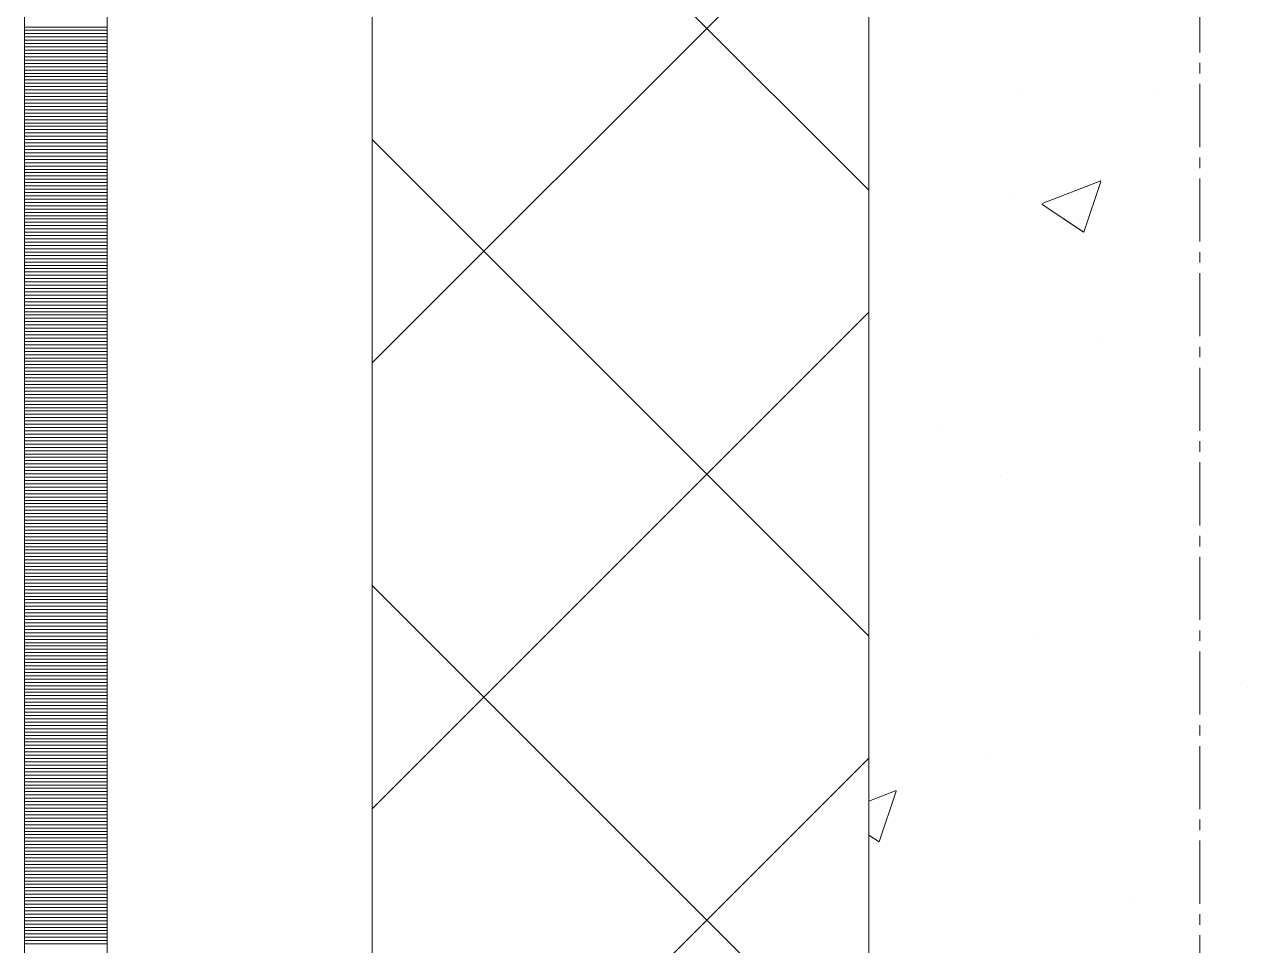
# Model space of a CAD drawing. Header units: millimetres. Extents: x 470010 to 1231400, y -134005 to 421770.
# Drawn here: x 672518.6 to 672887.9, y -15997 to -15718.7 of the extents above; entities that cross this region are included whole.
import ezdxf
from ezdxf.enums import TextEntityAlignment as Align

# ---------------------------------------------------------------- set-up
doc = ezdxf.new("R2010")
doc.units = ezdxf.units.MM
doc.linetypes.add('CENTER2', pattern=[28.575, 19.05, -3.175, 3.175, -3.175])
doc.linetypes.add('DASHED', pattern=[19.05, 12.7, -6.35])
doc.layers.get('Defpoints').update_dxf_attribs({"color": 140})
doc.layers.add('АР_Делит', color=120, linetype='Continuous', lineweight=0, plot=False)
for name, color, linetype, lineweight in [('АР_Стены ПЕНОблок', 52, 'Continuous', 20), ('АР_Тонкая', 254, 'Continuous', 5), ('АР_Утеплитель', 31, 'Continuous', 0), ('АР_Штриховка', 8, 'Continuous', 0)]:
    doc.layers.add(name, color=color, linetype=linetype, lineweight=lineweight)
doc.layers.add('РД_Оси_100', color=7, linetype='Continuous', lineweight=0, true_color=0x525252)
doc.styles.add('style1', font='ARIALN.TTF')

# ---------------------------------------------------------------- blocks, each defined once
blk = doc.blocks.new('СОШ_2200_АР_ОСИ_М100_28.05.24')
at = {"layer": 'АР_Делит', "color": 251, "linetype": 'DASHED', "true_color": 0x636466}
blk.add_lwpolyline([(-355, 13145), (-355, 100855), (37145, 100855), (37145, 129155), (72745, 129155), (72745, 135155), (114955, 135155), (114955, -355)], dxfattribs=at)
at = {"layer": 'РД_Оси_100', "color": 251, "linetype": 'CENTER2', "true_color": 0x636466}
blk.add_line((0, -6155), (0, 139938.679), dxfattribs=at)
blk = doc.blocks.new('A$C9108343f')
at = {"layer": 'АР_Стены ПЕНОблок', "color": 18, "linetype": 'Continuous', "lineweight": 20, "true_color": 0x000000}
blk.add_line((7054.96, 97555), (7054.96, 21355), dxfattribs=at)
at = {"layer": 'АР_Тонкая', "color": 18, "linetype": 'Continuous', "lineweight": 5, "true_color": 0x000000}
for p, q in [((6799.96, 97555), (6799.96, 21355)), ((6824.96, 97555), (6824.96, 21355)), ((6824.96, 21355), (6824.96, 97555)), ((6904.96, 21355), (6904.96, 97555))]:
    blk.add_line(p, q, dxfattribs=at)
at = {"layer": 'АР_Утеплитель', "color": 18, "linetype": 'Continuous', "lineweight": 0, "true_color": 0x000000}
for p, q in [((6904.96, 97555), (6904.96, 21355)), ((7054.96, 21355), (7054.96, 97555))]:
    blk.add_line(p, q, dxfattribs=at)
at = {"layer": 'АР_Штриховка', "color": 18, "linetype": 'Continuous', "lineweight": 0, "true_color": 0x000000}
for p, q in [((7054.96, 84597.43), (6904.96, 84747.43)), ((6904.96, 84545.29), (7054.96, 84695.29)), ((6799.96, 84646.75), (6824.96, 84646.75)), ((6799.96, 84645.75), (6824.96, 84645.75)), ((6799.96, 84644.75), (6824.96, 84644.75)), ((6799.96, 84643.75), (6824.96, 84643.75)), ((6799.96, 84642.75), (6824.96, 84642.75)), ((6799.96, 84641.75), (6824.96, 84641.75)), ((6799.96, 84640.75), (6824.96, 84640.75)), ((6799.96, 84639.75), (6824.96, 84639.75)), ((6799.96, 84638.75), (6824.96, 84638.75)), ((6799.96, 84637.75), (6824.96, 84637.75)), ((6799.96, 84636.75), (6824.96, 84636.75)), ((6799.96, 84635.75), (6824.96, 84635.75)), ((6799.96, 84634.75), (6824.96, 84634.75)), ((6799.96, 84633.75), (6824.96, 84633.75)), ((6799.96, 84632.75), (6824.96, 84632.75)), ((6799.96, 84631.75), (6824.96, 84631.75)), ((6799.96, 84630.75), (6824.96, 84630.75)), ((6799.96, 84629.75), (6824.96, 84629.75)), ((6799.96, 84628.75), (6824.96, 84628.75)), ((6799.96, 84627.75), (6824.96, 84627.75)), ((6799.96, 84626.75), (6824.96, 84626.75)), ((7101.04, 84626.17), (7101.04, 84626.17)), ((7142.44, 84626.36), (7142.44, 84626.36)), ((6799.96, 84625.75), (6824.96, 84625.75)), ((6799.96, 84624.75), (6824.96, 84624.75)), ((6799.96, 84623.75), (6824.96, 84623.75)), ((6799.96, 84622.75), (6824.96, 84622.75)), ((6799.96, 84621.75), (6824.96, 84621.75)), ((6799.96, 84620.75), (6824.96, 84620.75)), ((6799.96, 84619.75), (6824.96, 84619.75)), ((6799.96, 84618.75), (6824.96, 84618.75)), ((6799.96, 84617.75), (6824.96, 84617.75)), ((6799.96, 84616.75), (6824.96, 84616.75)), ((6799.96, 84615.75), (6824.96, 84615.75)), ((6799.96, 84614.75), (6824.96, 84614.75)), ((6799.96, 84613.75), (6824.96, 84613.75)), ((6799.96, 84612.75), (6824.96, 84612.75)), ((6799.96, 84611.75), (6824.96, 84611.75)), ((7054.96, 84462.73), (6904.96, 84612.73)), ((6799.96, 84610.75), (6824.96, 84610.75)), ((6799.96, 84609.75), (6824.96, 84609.75)), ((6799.96, 84608.75), (6824.96, 84608.75)), ((6799.96, 84607.75), (6824.96, 84607.75)), ((6799.96, 84606.75), (6824.96, 84606.75)), ((6799.96, 84605.75), (6824.96, 84605.75)), ((6799.96, 84604.75), (6824.96, 84604.75)), ((6799.96, 84603.75), (6824.96, 84603.75)), ((6799.96, 84602.75), (6824.96, 84602.75)), ((6799.96, 84601.75), (6824.96, 84601.75)), ((6799.96, 84600.75), (6824.96, 84600.75)), ((7107.27, 84593.44), (7125.06, 84600.26)), ((6799.96, 84599.75), (6824.96, 84599.75)), ((6799.96, 84598.75), (6824.96, 84598.75)), ((6799.96, 84597.75), (6824.96, 84597.75)), ((6799.96, 84596.75), (6824.96, 84596.75)), ((7119.85, 84584.75), (7125, 84600.1)), ((6799.96, 84595.75), (6824.96, 84595.75)), ((6799.96, 84594.75), (6824.96, 84594.75)), ((6799.96, 84593.75), (6824.96, 84593.75)), ((6799.96, 84592.75), (6824.96, 84592.75)), ((7097.66, 84595.39), (7097.66, 84595.39)), ((7107.2, 84593.28), (7119.84, 84584.75)), ((6799.96, 84591.75), (6824.96, 84591.75)), ((6799.96, 84590.75), (6824.96, 84590.75)), ((6799.96, 84589.75), (6824.96, 84589.75)), ((6799.96, 84588.75), (6824.96, 84588.75)), ((6799.96, 84587.75), (6824.96, 84587.75)), ((6799.96, 84586.75), (6824.96, 84586.75)), ((6799.96, 84585.75), (6824.96, 84585.75)), ((6799.96, 84584.75), (6824.96, 84584.75)), ((6799.96, 84583.75), (6824.96, 84583.75)), ((6799.96, 84582.75), (6824.96, 84582.75)), ((6799.96, 84581.75), (6824.96, 84581.75)), ((6799.96, 84580.75), (6824.96, 84580.75)), ((6799.96, 84579.75), (6824.96, 84579.75)), ((6799.96, 84578.75), (6824.96, 84578.75)), ((6799.96, 84577.75), (6824.96, 84577.75)), ((6799.96, 84576.75), (6824.96, 84576.75)), ((6799.96, 84575.75), (6824.96, 84575.75)), ((6799.96, 84574.75), (6824.96, 84574.75)), ((6799.96, 84573.75), (6824.96, 84573.75)), ((6799.96, 84572.75), (6824.96, 84572.75)), ((6799.96, 84571.75), (6824.96, 84571.75)), ((6799.96, 84570.75), (6824.96, 84570.75)), ((6799.96, 84569.75), (6824.96, 84569.75)), ((6799.96, 84568.75), (6824.96, 84568.75)), ((6799.96, 84567.75), (6824.96, 84567.75)), ((6799.96, 84566.75), (6824.96, 84566.75)), ((6799.96, 84565.75), (6824.96, 84565.75)), ((6799.96, 84564.75), (6824.96, 84564.75)), ((6799.96, 84563.75), (6824.96, 84563.75)), ((6799.96, 84562.75), (6824.96, 84562.75)), ((6799.96, 84561.75), (6824.96, 84561.75)), ((6799.96, 84560.75), (6824.96, 84560.75)), ((6799.96, 84559.75), (6824.96, 84559.75)), ((6904.96, 84410.59), (7054.96, 84560.59)), ((6799.96, 84558.75), (6824.96, 84558.75)), ((6799.96, 84557.75), (6824.96, 84557.75)), ((6799.96, 84556.75), (6824.96, 84556.75)), ((6799.96, 84555.75), (6824.96, 84555.75)), ((6799.96, 84554.75), (6824.96, 84554.75)), ((6799.96, 84553.75), (6824.96, 84553.75)), ((6799.96, 84552.75), (6824.96, 84552.75)), ((6799.96, 84551.75), (6824.96, 84551.75)), ((6799.96, 84550.75), (6824.96, 84550.75)), ((6799.96, 84549.75), (6824.96, 84549.75)), ((6799.96, 84548.75), (6824.96, 84548.75)), ((7125.13, 84551.93), (7125.13, 84551.93)), ((6799.96, 84547.75), (6824.96, 84547.75)), ((6799.96, 84546.75), (6824.96, 84546.75)), ((6799.96, 84545.75), (6824.96, 84545.75)), ((6799.96, 84544.75), (6824.96, 84544.75)), ((6799.96, 84543.75), (6824.96, 84543.75)), ((6799.96, 84542.75), (6824.96, 84542.75)), ((6799.96, 84541.75), (6824.96, 84541.75)), ((6799.96, 84540.75), (6824.96, 84540.75)), ((6799.96, 84539.75), (6824.96, 84539.75)), ((6799.96, 84538.75), (6824.96, 84538.75)), ((6799.96, 84537.75), (6824.96, 84537.75)), ((6799.96, 84536.75), (6824.96, 84536.75)), ((6799.96, 84535.75), (6824.96, 84535.75)), ((6799.96, 84534.75), (6824.96, 84534.75)), ((6799.96, 84533.75), (6824.96, 84533.75)), ((6799.96, 84532.75), (6824.96, 84532.75)), ((6799.96, 84531.75), (6824.96, 84531.75)), ((6799.96, 84530.75), (6824.96, 84530.75)), ((6799.96, 84529.75), (6824.96, 84529.75)), ((6799.96, 84528.75), (6824.96, 84528.75)), ((6799.96, 84527.75), (6824.96, 84527.75)), ((6799.96, 84526.75), (6824.96, 84526.75)), ((6799.96, 84525.75), (6824.96, 84525.75)), ((6799.96, 84524.75), (6824.96, 84524.75)), ((6799.96, 84523.75), (6824.96, 84523.75)), ((6799.96, 84522.75), (6824.96, 84522.75)), ((7075.62, 84526.18), (7075.62, 84526.18)), ((6799.96, 84521.75), (6824.96, 84521.75)), ((6799.96, 84520.75), (6824.96, 84520.75)), ((6799.96, 84519.75), (6824.96, 84519.75)), ((6799.96, 84518.75), (6824.96, 84518.75)), ((6799.96, 84517.75), (6824.96, 84517.75)), ((6799.96, 84516.75), (6824.96, 84516.75)), ((6799.96, 84515.75), (6824.96, 84515.75)), ((6799.96, 84514.75), (6824.96, 84514.75)), ((6799.96, 84513.75), (6824.96, 84513.75)), ((6799.96, 84512.75), (6824.96, 84512.75)), ((6799.96, 84511.75), (6824.96, 84511.75)), ((6799.96, 84510.75), (6824.96, 84510.75)), ((6799.96, 84509.75), (6824.96, 84509.75)), ((6799.96, 84508.75), (6824.96, 84508.75)), ((7094.57, 84510.84), (7094.57, 84510.84)), ((6799.96, 84507.75), (6824.96, 84507.75)), ((6799.96, 84506.75), (6824.96, 84506.75)), ((6799.96, 84505.75), (6824.96, 84505.75)), ((6799.96, 84504.75), (6824.96, 84504.75)), ((6799.96, 84503.75), (6824.96, 84503.75)), ((6799.96, 84502.75), (6824.96, 84502.75)), ((6799.96, 84501.75), (6824.96, 84501.75)), ((6799.96, 84500.75), (6824.96, 84500.75)), ((6799.96, 84499.75), (6824.96, 84499.75)), ((6799.96, 84498.75), (6824.96, 84498.75)), ((6799.96, 84497.75), (6824.96, 84497.75)), ((6799.96, 84496.75), (6824.96, 84496.75)), ((6799.96, 84495.75), (6824.96, 84495.75)), ((6799.96, 84494.75), (6824.96, 84494.75)), ((6799.96, 84493.75), (6824.96, 84493.75)), ((6799.96, 84492.75), (6824.96, 84492.75)), ((6799.96, 84491.75), (6824.96, 84491.75)), ((6799.96, 84490.75), (6824.96, 84490.75)), ((6799.96, 84489.75), (6824.96, 84489.75)), ((6799.96, 84488.75), (6824.96, 84488.75)), ((6799.96, 84487.75), (6824.96, 84487.75)), ((6799.96, 84486.75), (6824.96, 84486.75)), ((6799.96, 84485.75), (6824.96, 84485.75)), ((6799.96, 84484.75), (6824.96, 84484.75)), ((6799.96, 84483.75), (6824.96, 84483.75)), ((6799.96, 84482.75), (6824.96, 84482.75)), ((6799.96, 84481.75), (6824.96, 84481.75)), ((6799.96, 84480.75), (6824.96, 84480.75)), ((6799.96, 84479.75), (6824.96, 84479.75)), ((6799.96, 84478.75), (6824.96, 84478.75)), ((6799.96, 84477.75), (6824.96, 84477.75)), ((6799.96, 84476.75), (6824.96, 84476.75)), ((6799.96, 84475.75), (6824.96, 84475.75)), ((6799.96, 84474.75), (6824.96, 84474.75)), ((7054.96, 84328.02), (6904.96, 84478.02)), ((6799.96, 84473.75), (6824.96, 84473.75)), ((6799.96, 84472.75), (6824.96, 84472.75)), ((6799.96, 84471.75), (6824.96, 84471.75)), ((6799.96, 84470.75), (6824.96, 84470.75)), ((6799.96, 84469.75), (6824.96, 84469.75)), ((6799.96, 84468.75), (6824.96, 84468.75)), ((6799.96, 84467.75), (6824.96, 84467.75)), ((6799.96, 84466.75), (6824.96, 84466.75)), ((6799.96, 84465.75), (6824.96, 84465.75)), ((6799.96, 84464.75), (6824.96, 84464.75)), ((6799.96, 84463.75), (6824.96, 84463.75)), ((6799.96, 84462.75), (6824.96, 84462.75)), ((6799.96, 84461.75), (6824.96, 84461.75)), ((6799.96, 84460.75), (6824.96, 84460.75)), ((7105.13, 84462.26), (7105.13, 84462.26)), ((6799.96, 84459.75), (6824.96, 84459.75)), ((6799.96, 84458.75), (6824.96, 84458.75)), ((6799.96, 84457.75), (6824.96, 84457.75)), ((6799.96, 84456.75), (6824.96, 84456.75)), ((6799.96, 84455.75), (6824.96, 84455.75)), ((6799.96, 84454.75), (6824.96, 84454.75)), ((6799.96, 84453.75), (6824.96, 84453.75)), ((6799.96, 84452.75), (6824.96, 84452.75)), ((6799.96, 84451.75), (6824.96, 84451.75)), ((6799.96, 84450.75), (6824.96, 84450.75)), ((6799.96, 84449.75), (6824.96, 84449.75)), ((6799.96, 84448.75), (6824.96, 84448.75)), ((6799.96, 84447.75), (6824.96, 84447.75)), ((6799.96, 84446.75), (6824.96, 84446.75)), ((6799.96, 84445.75), (6824.96, 84445.75)), ((7169.21, 84447.12), (7169.21, 84447.12)), ((6799.96, 84444.75), (6824.96, 84444.75)), ((6799.96, 84443.75), (6824.96, 84443.75)), ((6799.96, 84442.75), (6824.96, 84442.75)), ((6799.96, 84441.75), (6824.96, 84441.75)), ((6799.96, 84440.75), (6824.96, 84440.75)), ((6799.96, 84439.75), (6824.96, 84439.75)), ((6799.96, 84438.75), (6824.96, 84438.75)), ((6799.96, 84437.75), (6824.96, 84437.75)), ((6799.96, 84436.75), (6824.96, 84436.75)), ((6799.96, 84435.75), (6824.96, 84435.75)), ((6799.96, 84434.75), (6824.96, 84434.75)), ((6799.96, 84433.75), (6824.96, 84433.75)), ((6799.96, 84432.75), (6824.96, 84432.75)), ((6799.96, 84431.75), (6824.96, 84431.75)), ((6799.96, 84430.75), (6824.96, 84430.75)), ((6799.96, 84429.75), (6824.96, 84429.75)), ((6799.96, 84428.75), (6824.96, 84428.75)), ((6799.96, 84427.75), (6824.96, 84427.75)), ((6799.96, 84426.75), (6824.96, 84426.75)), ((6799.96, 84425.75), (6824.96, 84425.75)), ((6799.96, 84424.75), (6824.96, 84424.75)), ((6799.96, 84423.75), (6824.96, 84423.75)), ((6904.96, 84275.89), (7054.96, 84425.89)), ((7091.49, 84426.28), (7091.49, 84426.28)), ((6799.96, 84422.75), (6824.96, 84422.75)), ((6799.96, 84421.75), (6824.96, 84421.75)), ((6799.96, 84420.75), (6824.96, 84420.75)), ((6799.96, 84419.75), (6824.96, 84419.75)), ((6799.96, 84418.75), (6824.96, 84418.75)), ((6799.96, 84417.75), (6824.96, 84417.75)), ((6799.96, 84416.75), (6824.96, 84416.75)), ((6799.96, 84415.75), (6824.96, 84415.75)), ((7054.96, 84412.89), (7063.26, 84416.07)), ((7058.05, 84400.56), (7063.2, 84415.91)), ((6799.96, 84414.75), (6824.96, 84414.75)), ((6799.96, 84413.75), (6824.96, 84413.75)), ((6799.96, 84412.75), (6824.96, 84412.75)), ((6799.96, 84411.75), (6824.96, 84411.75)), ((6799.96, 84410.75), (6824.96, 84410.75)), ((6799.96, 84409.75), (6824.96, 84409.75)), ((6799.96, 84408.75), (6824.96, 84408.75)), ((6799.96, 84407.75), (6824.96, 84407.75)), ((6799.96, 84406.75), (6824.96, 84406.75)), ((6799.96, 84405.75), (6824.96, 84405.75)), ((6799.96, 84404.75), (6824.96, 84404.75)), ((6799.96, 84403.75), (6824.96, 84403.75)), ((6799.96, 84402.75), (6824.96, 84402.75)), ((6799.96, 84401.75), (6824.96, 84401.75)), ((6799.96, 84400.75), (6824.96, 84400.75)), ((7054.96, 84402.64), (7058.03, 84400.57)), ((6799.96, 84399.75), (6824.96, 84399.75)), ((6799.96, 84398.75), (6824.96, 84398.75)), ((6799.96, 84397.75), (6824.96, 84397.75)), ((6799.96, 84396.75), (6824.96, 84396.75)), ((6799.96, 84395.75), (6824.96, 84395.75)), ((6799.96, 84394.75), (6824.96, 84394.75)), ((6799.96, 84393.75), (6824.96, 84393.75)), ((6799.96, 84392.75), (6824.96, 84392.75)), ((6799.96, 84391.75), (6824.96, 84391.75)), ((6799.96, 84390.75), (6824.96, 84390.75)), ((6799.96, 84389.75), (6824.96, 84389.75)), ((6799.96, 84388.75), (6824.96, 84388.75)), ((6799.96, 84387.75), (6824.96, 84387.75)), ((6799.96, 84386.75), (6824.96, 84386.75)), ((6799.96, 84385.75), (6824.96, 84385.75)), ((6799.96, 84384.75), (6824.96, 84384.75)), ((6799.96, 84383.75), (6824.96, 84383.75)), ((6799.96, 84382.75), (6824.96, 84382.75)), ((6799.96, 84381.75), (6824.96, 84381.75)), ((6799.96, 84380.75), (6824.96, 84380.75)), ((6799.96, 84379.75), (6824.96, 84379.75)), ((6799.96, 84378.75), (6824.96, 84378.75)), ((7134.87, 84381.84), (7134.87, 84381.84)), ((6799.96, 84377.75), (6824.96, 84377.75)), ((6799.96, 84376.75), (6824.96, 84376.75)), ((6799.96, 84375.75), (6824.96, 84375.75)), ((6799.96, 84374.75), (6824.96, 84374.75)), ((6799.96, 84373.75), (6824.96, 84373.75)), ((6799.96, 84372.75), (6824.96, 84372.75)), ((6799.96, 84371.75), (6824.96, 84371.75)), ((6799.96, 84370.75), (6824.96, 84370.75)), ((6799.96, 84369.75), (6824.96, 84369.75))]:
    blk.add_line(p, q, dxfattribs=at)
at = {"layer": 'РД_Оси_100'}
blk.add_blockref('СОШ_2200_АР_ОСИ_М100_28.05.24', (7154.96, 6755), dxfattribs=at)
at = {"layer": 'Defpoints', "color": 18, "true_color": 0x000000, "style": 'style1'}
for p in [(143949.34, 316089.12), (143974.98, 281639.5), (143890.4, 273244.71), (143839.99, 264276.81), (143967.75, 254892.38), (12251.96, 104178.14), (12382.58, 96023.14)]:
    blk.add_attdef('АР-ПОМЕЩЕНИЕ:НАИМЕНОВАНИЕ', text='', height=100, dxfattribs=at).set_placement(p, align=Align.MIDDLE)
at = {"layer": 'Defpoints', "color": 18, "true_color": 0x000000, "style": 'style1', "flags": 8}
for p in [(143951.3, 279099.09), (143848.34, 269251.11), (143875.33, 260094.25), (144049.74, 250824.7), (163419.28, 238153.36), (155897.46, 237965.97), (183037.2, 237965.97), (143342.94, 237876.19)]:
    blk.add_attdef('АР-ПОМЕЩЕНИЕ:НАИМЕНОВАНИЕ', text='', height=100, dxfattribs=at).set_placement(p, align=Align.MIDDLE)

msp = doc.modelspace()

# ---------------------------------------------------------------- linework, layer by layer
at = {"layer": 'АР_Стены ПЕНОблок', "color": 18, "linetype": 'Continuous', "lineweight": 20, "true_color": 0x000000}
msp.add_line((672773.57, -2811.242), (672773.57, -79011.242), dxfattribs=at)
at = {"layer": 'АР_Тонкая', "color": 18, "linetype": 'Continuous', "lineweight": 5, "true_color": 0x000000}
for p, q in [((672518.57, -2811.242), (672518.57, -79011.242)), ((672543.57, -2811.242), (672543.57, -79011.242)), ((672543.57, -79011.242), (672543.57, -2811.242)), ((672623.57, -79011.242), (672623.57, -2811.242))]:
    msp.add_line(p, q, dxfattribs=at)
at = {"layer": 'АР_Утеплитель', "color": 18, "linetype": 'Continuous', "lineweight": 0, "true_color": 0x000000}
for p, q in [((672623.57, -2811.242), (672623.57, -79011.242)), ((672773.57, -79011.242), (672773.57, -2811.242))]:
    msp.add_line(p, q, dxfattribs=at)
at = {"layer": 'АР_Штриховка', "color": 18, "linetype": 'Continuous', "lineweight": 0, "true_color": 0x000000}
for p, q in [((672773.57, -15768.811), (672623.57, -15618.811)), ((672623.57, -15820.948), (672773.57, -15670.948)), ((672518.57, -15719.492), (672543.57, -15719.492)), ((672518.57, -15720.492), (672543.57, -15720.492)), ((672518.57, -15721.492), (672543.57, -15721.492)), ((672518.57, -15722.492), (672543.57, -15722.492)), ((672518.57, -15723.492), (672543.57, -15723.492)), ((672518.57, -15724.492), (672543.57, -15724.492)), ((672518.57, -15725.492), (672543.57, -15725.492)), ((672518.57, -15726.492), (672543.57, -15726.492)), ((672518.57, -15727.492), (672543.57, -15727.492)), ((672518.57, -15728.492), (672543.57, -15728.492)), ((672518.57, -15729.492), (672543.57, -15729.492)), ((672518.57, -15730.492), (672543.57, -15730.492)), ((672518.57, -15731.492), (672543.57, -15731.492)), ((672518.57, -15732.492), (672543.57, -15732.492)), ((672518.57, -15733.492), (672543.57, -15733.492)), ((672518.57, -15734.492), (672543.57, -15734.492)), ((672518.57, -15735.492), (672543.57, -15735.492)), ((672518.57, -15736.492), (672543.57, -15736.492)), ((672518.57, -15737.492), (672543.57, -15737.492)), ((672518.57, -15738.492), (672543.57, -15738.492)), ((672518.57, -15739.492), (672543.57, -15739.492)), ((672518.57, -15740.492), (672543.57, -15740.492)), ((672518.57, -15741.492), (672543.57, -15741.492)), ((672518.57, -15742.492), (672543.57, -15742.492)), ((672518.57, -15743.492), (672543.57, -15743.492)), ((672518.57, -15744.492), (672543.57, -15744.492)), ((672518.57, -15745.492), (672543.57, -15745.492)), ((672518.57, -15746.492), (672543.57, -15746.492)), ((672518.57, -15747.492), (672543.57, -15747.492)), ((672518.57, -15748.492), (672543.57, -15748.492)), ((672518.57, -15749.492), (672543.57, -15749.492)), ((672518.57, -15750.492), (672543.57, -15750.492)), ((672518.57, -15751.492), (672543.57, -15751.492)), ((672518.57, -15752.492), (672543.57, -15752.492)), ((672518.57, -15753.492), (672543.57, -15753.492)), ((672773.57, -15903.514), (672623.57, -15753.514)), ((672518.57, -15754.492), (672543.57, -15754.492)), ((672518.57, -15755.492), (672543.57, -15755.492)), ((672518.57, -15756.492), (672543.57, -15756.492)), ((672518.57, -15757.492), (672543.57, -15757.492)), ((672518.57, -15758.492), (672543.57, -15758.492)), ((672518.57, -15759.492), (672543.57, -15759.492)), ((672518.57, -15760.492), (672543.57, -15760.492)), ((672518.57, -15761.492), (672543.57, -15761.492)), ((672518.57, -15762.492), (672543.57, -15762.492)), ((672518.57, -15763.492), (672543.57, -15763.492)), ((672518.57, -15764.492), (672543.57, -15764.492)), ((672518.57, -15765.492), (672543.57, -15765.492)), ((672518.57, -15766.492), (672543.57, -15766.492)), ((672518.57, -15767.492), (672543.57, -15767.492)), ((672825.886, -15772.807), (672843.67, -15765.98)), ((672838.464, -15781.494), (672843.614, -15766.145)), ((672518.57, -15768.492), (672543.57, -15768.492)), ((672518.57, -15769.492), (672543.57, -15769.492)), ((672518.57, -15770.492), (672543.57, -15770.492)), ((672518.57, -15771.492), (672543.57, -15771.492)), ((672518.57, -15772.492), (672543.57, -15772.492)), ((672518.57, -15773.492), (672543.57, -15773.492)), ((672518.57, -15774.492), (672543.57, -15774.492)), ((672518.57, -15775.492), (672543.57, -15775.492)), ((672825.813, -15772.967), (672838.448, -15781.489)), ((672518.57, -15776.492), (672543.57, -15776.492)), ((672518.57, -15777.492), (672543.57, -15777.492)), ((672518.57, -15778.492), (672543.57, -15778.492)), ((672518.57, -15779.492), (672543.57, -15779.492)), ((672518.57, -15780.492), (672543.57, -15780.492)), ((672518.57, -15781.492), (672543.57, -15781.492)), ((672518.57, -15782.492), (672543.57, -15782.492)), ((672518.57, -15783.492), (672543.57, -15783.492)), ((672518.57, -15784.492), (672543.57, -15784.492)), ((672518.57, -15785.492), (672543.57, -15785.492)), ((672518.57, -15786.492), (672543.57, -15786.492)), ((672518.57, -15787.492), (672543.57, -15787.492)), ((672518.57, -15788.492), (672543.57, -15788.492)), ((672518.57, -15789.492), (672543.57, -15789.492)), ((672518.57, -15790.492), (672543.57, -15790.492)), ((672518.57, -15791.492), (672543.57, -15791.492)), ((672518.57, -15792.492), (672543.57, -15792.492)), ((672518.57, -15793.492), (672543.57, -15793.492)), ((672518.57, -15794.492), (672543.57, -15794.492)), ((672518.57, -15795.492), (672543.57, -15795.492)), ((672518.57, -15796.492), (672543.57, -15796.492)), ((672518.57, -15797.492), (672543.57, -15797.492)), ((672518.57, -15798.492), (672543.57, -15798.492)), ((672518.57, -15799.492), (672543.57, -15799.492)), ((672518.57, -15800.492), (672543.57, -15800.492)), ((672518.57, -15801.492), (672543.57, -15801.492)), ((672518.57, -15802.492), (672543.57, -15802.492)), ((672518.57, -15803.492), (672543.57, -15803.492)), ((672518.57, -15804.492), (672543.57, -15804.492)), ((672518.57, -15805.492), (672543.57, -15805.492)), ((672518.57, -15806.492), (672543.57, -15806.492)), ((672518.57, -15807.492), (672543.57, -15807.492)), ((672518.57, -15808.492), (672543.57, -15808.492)), ((672623.57, -15955.651), (672773.57, -15805.651)), ((672518.57, -15809.492), (672543.57, -15809.492)), ((672518.57, -15810.492), (672543.57, -15810.492)), ((672518.57, -15811.492), (672543.57, -15811.492)), ((672518.57, -15812.492), (672543.57, -15812.492)), ((672518.57, -15813.492), (672543.57, -15813.492)), ((672518.57, -15814.492), (672543.57, -15814.492)), ((672518.57, -15815.492), (672543.57, -15815.492)), ((672518.57, -15816.492), (672543.57, -15816.492)), ((672518.57, -15817.492), (672543.57, -15817.492)), ((672518.57, -15818.492), (672543.57, -15818.492)), ((672518.57, -15819.492), (672543.57, -15819.492)), ((672518.57, -15820.492), (672543.57, -15820.492)), ((672518.57, -15821.492), (672543.57, -15821.492)), ((672518.57, -15822.492), (672543.57, -15822.492)), ((672518.57, -15823.492), (672543.57, -15823.492)), ((672518.57, -15824.492), (672543.57, -15824.492)), ((672518.57, -15825.492), (672543.57, -15825.492)), ((672518.57, -15826.492), (672543.57, -15826.492)), ((672518.57, -15827.492), (672543.57, -15827.492)), ((672518.57, -15828.492), (672543.57, -15828.492)), ((672518.57, -15829.492), (672543.57, -15829.492)), ((672518.57, -15830.492), (672543.57, -15830.492)), ((672518.57, -15831.492), (672543.57, -15831.492)), ((672518.57, -15832.492), (672543.57, -15832.492)), ((672518.57, -15833.492), (672543.57, -15833.492)), ((672518.57, -15834.492), (672543.57, -15834.492)), ((672518.57, -15835.492), (672543.57, -15835.492)), ((672518.57, -15836.492), (672543.57, -15836.492)), ((672518.57, -15837.492), (672543.57, -15837.492)), ((672518.57, -15838.492), (672543.57, -15838.492)), ((672518.57, -15839.492), (672543.57, -15839.492)), ((672518.57, -15840.492), (672543.57, -15840.492)), ((672518.57, -15841.492), (672543.57, -15841.492)), ((672518.57, -15842.492), (672543.57, -15842.492)), ((672518.57, -15843.492), (672543.57, -15843.492)), ((672518.57, -15844.492), (672543.57, -15844.492)), ((672518.57, -15845.492), (672543.57, -15845.492)), ((672518.57, -15846.492), (672543.57, -15846.492)), ((672518.57, -15847.492), (672543.57, -15847.492)), ((672518.57, -15848.492), (672543.57, -15848.492)), ((672518.57, -15849.492), (672543.57, -15849.492)), ((672518.57, -15850.492), (672543.57, -15850.492)), ((672518.57, -15851.492), (672543.57, -15851.492)), ((672518.57, -15852.492), (672543.57, -15852.492)), ((672518.57, -15853.492), (672543.57, -15853.492)), ((672518.57, -15854.492), (672543.57, -15854.492)), ((672518.57, -15855.492), (672543.57, -15855.492)), ((672518.57, -15856.492), (672543.57, -15856.492)), ((672518.57, -15857.492), (672543.57, -15857.492)), ((672518.57, -15858.492), (672543.57, -15858.492)), ((672518.57, -15859.492), (672543.57, -15859.492)), ((672518.57, -15860.492), (672543.57, -15860.492)), ((672518.57, -15861.492), (672543.57, -15861.492)), ((672518.57, -15862.492), (672543.57, -15862.492)), ((672518.57, -15863.492), (672543.57, -15863.492)), ((672518.57, -15864.492), (672543.57, -15864.492)), ((672518.57, -15865.492), (672543.57, -15865.492)), ((672518.57, -15866.492), (672543.57, -15866.492)), ((672518.57, -15867.492), (672543.57, -15867.492)), ((672518.57, -15868.492), (672543.57, -15868.492)), ((672518.57, -15869.492), (672543.57, -15869.492)), ((672518.57, -15870.492), (672543.57, -15870.492)), ((672518.57, -15871.492), (672543.57, -15871.492)), ((672518.57, -15872.492), (672543.57, -15872.492)), ((672518.57, -15873.492), (672543.57, -15873.492)), ((672518.57, -15874.492), (672543.57, -15874.492)), ((672518.57, -15875.492), (672543.57, -15875.492)), ((672518.57, -15876.492), (672543.57, -15876.492)), ((672518.57, -15877.492), (672543.57, -15877.492)), ((672518.57, -15878.492), (672543.57, -15878.492)), ((672518.57, -15879.492), (672543.57, -15879.492)), ((672518.57, -15880.492), (672543.57, -15880.492)), ((672518.57, -15881.492), (672543.57, -15881.492)), ((672518.57, -15882.492), (672543.57, -15882.492)), ((672518.57, -15883.492), (672543.57, -15883.492)), ((672518.57, -15884.492), (672543.57, -15884.492)), ((672518.57, -15885.492), (672543.57, -15885.492)), ((672518.57, -15886.492), (672543.57, -15886.492)), ((672518.57, -15887.492), (672543.57, -15887.492)), ((672518.57, -15888.492), (672543.57, -15888.492)), ((672518.57, -15889.492), (672543.57, -15889.492)), ((672773.57, -16038.218), (672623.57, -15888.218)), ((672518.57, -15890.492), (672543.57, -15890.492)), ((672518.57, -15891.492), (672543.57, -15891.492)), ((672518.57, -15892.492), (672543.57, -15892.492)), ((672518.57, -15893.492), (672543.57, -15893.492)), ((672518.57, -15894.492), (672543.57, -15894.492)), ((672518.57, -15895.492), (672543.57, -15895.492)), ((672518.57, -15896.492), (672543.57, -15896.492)), ((672518.57, -15897.492), (672543.57, -15897.492)), ((672518.57, -15898.492), (672543.57, -15898.492)), ((672518.57, -15899.492), (672543.57, -15899.492)), ((672518.57, -15900.492), (672543.57, -15900.492)), ((672518.57, -15901.492), (672543.57, -15901.492)), ((672518.57, -15902.492), (672543.57, -15902.492)), ((672518.57, -15903.492), (672543.57, -15903.492)), ((672518.57, -15904.492), (672543.57, -15904.492)), ((672518.57, -15905.492), (672543.57, -15905.492)), ((672518.57, -15906.492), (672543.57, -15906.492)), ((672518.57, -15907.492), (672543.57, -15907.492)), ((672518.57, -15908.492), (672543.57, -15908.492)), ((672518.57, -15909.492), (672543.57, -15909.492)), ((672518.57, -15910.492), (672543.57, -15910.492)), ((672518.57, -15911.492), (672543.57, -15911.492)), ((672518.57, -15912.492), (672543.57, -15912.492)), ((672518.57, -15913.492), (672543.57, -15913.492)), ((672518.57, -15914.492), (672543.57, -15914.492)), ((672518.57, -15915.492), (672543.57, -15915.492)), ((672518.57, -15916.492), (672543.57, -15916.492)), ((672518.57, -15917.492), (672543.57, -15917.492)), ((672518.57, -15918.492), (672543.57, -15918.492)), ((672518.57, -15919.492), (672543.57, -15919.492)), ((672518.57, -15920.492), (672543.57, -15920.492)), ((672518.57, -15921.492), (672543.57, -15921.492)), ((672518.57, -15922.492), (672543.57, -15922.492)), ((672518.57, -15923.492), (672543.57, -15923.492)), ((672518.57, -15924.492), (672543.57, -15924.492)), ((672518.57, -15925.492), (672543.57, -15925.492)), ((672518.57, -15926.492), (672543.57, -15926.492)), ((672518.57, -15927.492), (672543.57, -15927.492)), ((672518.57, -15928.492), (672543.57, -15928.492)), ((672518.57, -15929.492), (672543.57, -15929.492)), ((672518.57, -15930.492), (672543.57, -15930.492)), ((672518.57, -15931.492), (672543.57, -15931.492)), ((672518.57, -15932.492), (672543.57, -15932.492)), ((672518.57, -15933.492), (672543.57, -15933.492)), ((672518.57, -15934.492), (672543.57, -15934.492)), ((672518.57, -15935.492), (672543.57, -15935.492)), ((672518.57, -15936.492), (672543.57, -15936.492)), ((672518.57, -15937.492), (672543.57, -15937.492)), ((672518.57, -15938.492), (672543.57, -15938.492)), ((672518.57, -15939.492), (672543.57, -15939.492)), ((672518.57, -15940.492), (672543.57, -15940.492)), ((672518.57, -15941.492), (672543.57, -15941.492)), ((672623.57, -16090.355), (672773.57, -15940.355)), ((672518.57, -15942.492), (672543.57, -15942.492)), ((672518.57, -15943.492), (672543.57, -15943.492)), ((672518.57, -15944.492), (672543.57, -15944.492)), ((672518.57, -15945.492), (672543.57, -15945.492)), ((672518.57, -15946.492), (672543.57, -15946.492)), ((672518.57, -15947.492), (672543.57, -15947.492)), ((672518.57, -15948.492), (672543.57, -15948.492)), ((672518.57, -15949.492), (672543.57, -15949.492)), ((672518.57, -15950.492), (672543.57, -15950.492)), ((672518.57, -15951.492), (672543.57, -15951.492)), ((672518.57, -15952.492), (672543.57, -15952.492)), ((672773.57, -15953.354), (672781.868, -15950.168)), ((672776.661, -15965.682), (672781.812, -15950.333)), ((672518.57, -15953.492), (672543.57, -15953.492)), ((672518.57, -15954.492), (672543.57, -15954.492)), ((672518.57, -15955.492), (672543.57, -15955.492)), ((672518.57, -15956.492), (672543.57, -15956.492)), ((672518.57, -15957.492), (672543.57, -15957.492)), ((672518.57, -15958.492), (672543.57, -15958.492)), ((672518.57, -15959.492), (672543.57, -15959.492)), ((672518.57, -15960.492), (672543.57, -15960.492)), ((672518.57, -15961.492), (672543.57, -15961.492)), ((672518.57, -15962.492), (672543.57, -15962.492)), ((672518.57, -15963.492), (672543.57, -15963.492)), ((672773.57, -15963.602), (672776.646, -15965.677)), ((672518.57, -15964.492), (672543.57, -15964.492)), ((672518.57, -15965.492), (672543.57, -15965.492)), ((672518.57, -15966.492), (672543.57, -15966.492)), ((672518.57, -15967.492), (672543.57, -15967.492)), ((672518.57, -15968.492), (672543.57, -15968.492)), ((672518.57, -15969.492), (672543.57, -15969.492)), ((672518.57, -15970.492), (672543.57, -15970.492)), ((672518.57, -15971.492), (672543.57, -15971.492)), ((672518.57, -15972.492), (672543.57, -15972.492)), ((672518.57, -15973.492), (672543.57, -15973.492)), ((672518.57, -15974.492), (672543.57, -15974.492)), ((672518.57, -15975.492), (672543.57, -15975.492)), ((672518.57, -15976.492), (672543.57, -15976.492)), ((672518.57, -15977.492), (672543.57, -15977.492)), ((672518.57, -15978.492), (672543.57, -15978.492)), ((672518.57, -15979.492), (672543.57, -15979.492)), ((672518.57, -15980.492), (672543.57, -15980.492)), ((672518.57, -15981.492), (672543.57, -15981.492)), ((672518.57, -15982.492), (672543.57, -15982.492)), ((672518.57, -15983.492), (672543.57, -15983.492)), ((672518.57, -15984.492), (672543.57, -15984.492)), ((672518.57, -15985.492), (672543.57, -15985.492)), ((672518.57, -15986.492), (672543.57, -15986.492)), ((672518.57, -15987.492), (672543.57, -15987.492)), ((672518.57, -15988.492), (672543.57, -15988.492)), ((672518.57, -15989.492), (672543.57, -15989.492)), ((672518.57, -15990.492), (672543.57, -15990.492)), ((672518.57, -15991.492), (672543.57, -15991.492)), ((672518.57, -15992.492), (672543.57, -15992.492)), ((672518.57, -15993.492), (672543.57, -15993.492)), ((672518.57, -15994.492), (672543.57, -15994.492)), ((672518.57, -15995.492), (672543.57, -15995.492)), ((672518.57, -15996.492), (672543.57, -15996.492))]:
    msp.add_line(p, q, dxfattribs=at)

# ---------------------------------------------------------------- block references
msp.add_blockref('A$C9108343f', (665718.612, -100366.242))
at = {"layer": 'РД_Оси_100'}
msp.add_blockref('СОШ_2200_АР_ОСИ_М100_28.05.24', (672873.57, -93611.242), dxfattribs=at)

doc.saveas('drawing.dxf')
